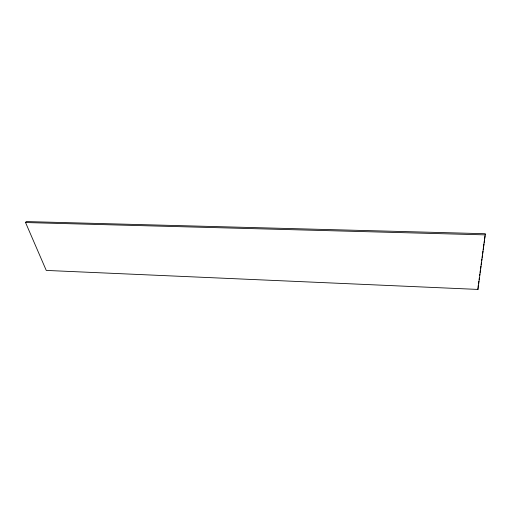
<?xml version="1.0" encoding="UTF-8"?>
<svg xmlns="http://www.w3.org/2000/svg" width="511" height="511" viewBox="0 0 511 511"><rect width="100%" height="100%" fill="white"/><g stroke="black" fill="none" stroke-linecap="round" stroke-linejoin="round"><path stroke-width="0.77" d="M477.989 287.463L478.315 285.093M478.532 283.516L478.858 281.139M479.075 279.562L479.286 277.984M479.612 275.608L479.829 274.03M480.046 272.446L480.372 270.076M480.583 268.499L480.908 266.122M481.126 264.545L481.451 262.175M481.669 260.591L481.879 259.013M482.097 257.429L482.422 255.059M482.64 253.482L482.965 251.112M483.176 249.528L483.393 247.95M483.61 246.366L483.936 243.996M484.153 242.412L484.479 240.042M484.69 238.465L485.016 236.095M477.97 289.43L485.341 233.719L26.189 221.57L25.55 222.541L46.258 270.421L477.97 289.43L477.887 288.255M25.55 222.541L485.45 234.881"/></g></svg>
